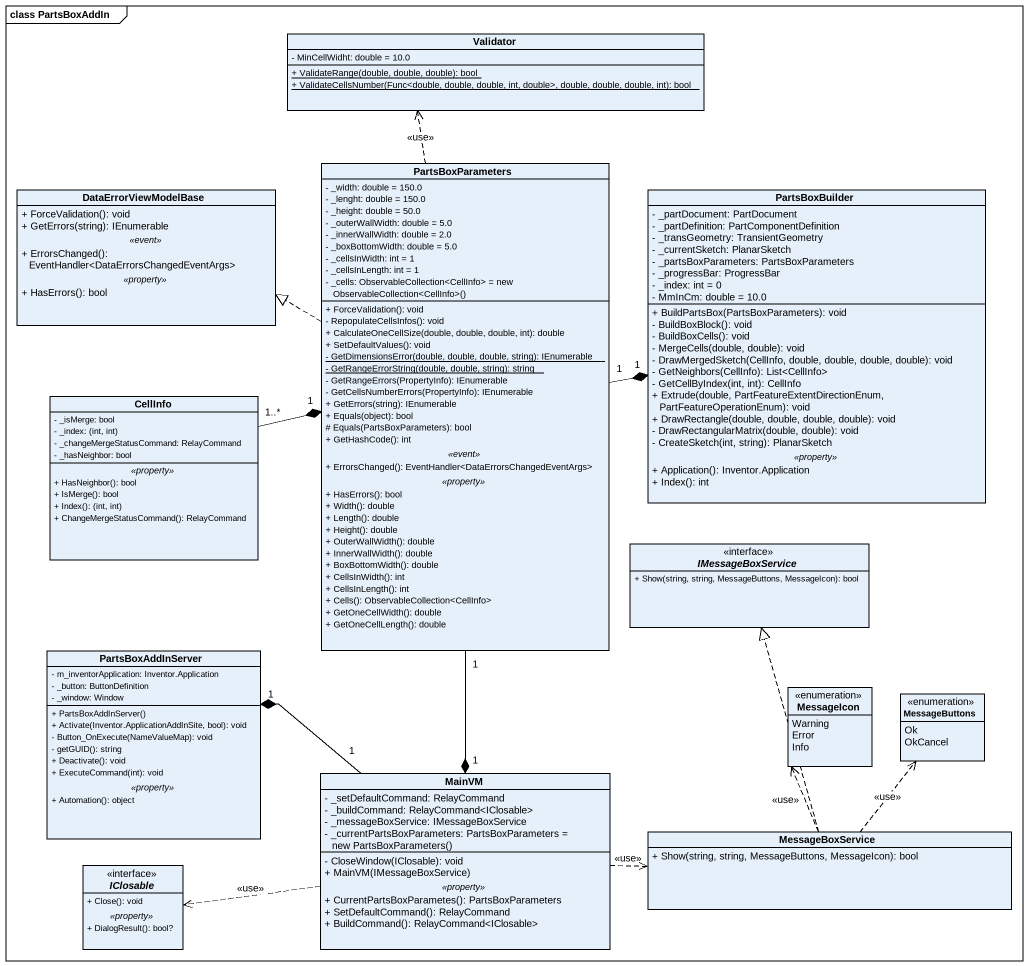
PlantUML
@startuml
mainframe class PartsBoxAddIn
hide circle
hide empty members
skinparam classAttributeIconSize 0
class Validator {
  - MinCellWidht: double = 10.0
  {static} + ValidateRange(double, double, double): bool
  {static} + ValidateCellsNumber(Func<double, double, double, int, double>, double, double, double, int): bool
}
class PartsBoxParameters {
  - _width: double = 150.0
  - _lenght: double = 150.0
  - _height: double = 50.0
  - _outerWallWidth: double = 5.0
  - _innerWallWidth: double = 2.0
  - _boxBottomWidth: double = 5.0
  - _cellsInWidth: int = 1
  - _cellsInLength: int = 1
  {field} - _cells: ObservableCollection<CellInfo> = new ObservableCollection<CellInfo>()
  --
  + ForceValidation(): void
  - RepopulateCellsInfos(): void
  + CalculateOneCellSize(double, double, double, int): double
  + SetDefaultValues(): void
  {static} - GetDimensionsError(double, double, double, string): IEnumerable
  {static} - GetRangeErrorString(double, double, string): string
  - GetRangeErrors(PropertyInfo): IEnumerable
  - GetCellsNumberErrors(PropertyInfo): IEnumerable
  + GetErrors(string): IEnumerable
  + Equals(object): bool
  # Equals(PartsBoxParameters): bool
  + GetHashCode(): int
  .. <<event>> ..
  + ErrorsChanged(): EventHandler<DataErrorsChangedEventArgs>
  .. <<property>> ..
  + HasErrors(): bool
  + Width(): double
  + Length(): double
  + Height(): double
  + OuterWallWidth(): double
  + InnerWallWidth(): double
  + BoxBottomWidth(): double
  + CellsInWidth(): int
  + CellsInLength(): int
  + Cells(): ObservableCollection<CellInfo>
  + GetOneCellWidth(): double
  + GetOneCellLength(): double
}
class DataErrorViewModelBase {
  + ForceValidation(): void
  + GetErrors(string): IEnumerable
  .. <<event>> ..
  + ErrorsChanged(): EventHandler<DataErrorsChangedEventArgs>
  .. <<property>> ..
  + HasErrors(): bool
}
class PartsBoxBuilder {
  - _partDocument: PartDocument
  - _partDefinition: PartComponentDefinition
  - _transGeometry: TransientGeometry
  - _currentSketch: PlanarSketch
  - _partsBoxParameters: PartsBoxParameters
  - _progressBar: ProgressBar
  - _index: int = 0
  - MmInCm: double = 10.0
  --
  + BuildPartsBox(PartsBoxParameters): void
  - BuildBoxBlock(): void
  - BuildBoxCells(): void
  - MergeCells(double, double): void
  - DrawMergedSketch(CellInfo, double, double, double, double): void
  - GetNeighbors(CellInfo): List<CellInfo>
  - GetCellByIndex(int, int): CellInfo
  + Extrude(double, PartFeatureExtentDirectionEnum, PartFeatureOperationEnum): void
  + DrawRectangle(double, double, double, double): void
  - DrawRectangularMatrix(double, double): void
  - CreateSketch(int, string): PlanarSketch
  .. <<property>> ..
  + Application(): Inventor.Application
  + Index(): int
}
class CellInfo {
  - _isMerge: bool
  {field} - _index: (int, int)
  - _changeMergeStatusCommand: RelayCommand
  - _hasNeighbor: bool
  .. <<property>> ..
  + HasNeighbor(): bool
  + IsMerge(): bool
  + Index(): (int, int)
  + ChangeMergeStatusCommand(): RelayCommand
}
interface IMessageBoxService {
  + Show(string, string, MessageButtons, MessageIcon): bool
}
class PartsBoxAddInServer {
  - m_inventorApplication: Inventor.Application
  - _button: ButtonDefinition
  - _window: Window
  --
  + PartsBoxAddInServer()
  + Activate(Inventor.ApplicationAddInSite, bool): void
  - Button_OnExecute(NameValueMap): void
  - getGUID(): string
  + Deactivate(): void
  + ExecuteCommand(int): void
  .. <<property>> ..
  + Automation(): object
}
enum MessageIcon {
  Warning
  Error
  Info
}
enum MessageButtons {
  Ok
  OkCancel
}
class MainVM {
  - _setDefaultCommand: RelayCommand
  - _buildCommand: RelayCommand<IClosable>
  - _messageBoxService: IMessageBoxService
  {field} - _currentPartsBoxParameters: PartsBoxParameters = new PartsBoxParameters()
  --
  - CloseWindow(IClosable): void
  + MainVM(IMessageBoxService)
  .. <<property>> ..
  + CurrentPartsBoxParametes(): PartsBoxParameters
  + SetDefaultCommand(): RelayCommand
  + BuildCommand(): RelayCommand<IClosable>
}
class MessageBoxService {
  + Show(string, string, MessageButtons, MessageIcon): bool
}
interface IClosable {
  + Close(): void
  .. <<property>> ..
  + DialogResult(): bool?
}
PartsBoxParameters .up.> Validator : <<use>>
PartsBoxParameters .left.|> DataErrorViewModelBase
PartsBoxParameters "1" -right-* "1" PartsBoxBuilder
PartsBoxParameters "1" --* "1" MainVM
CellInfo "1..*" -right-* "1" PartsBoxParameters
MainVM "1" -left-* "1" PartsBoxAddInServer
MainVM .right.> MessageBoxService : <<use>>
MainVM .left.> IClosable : <<use>>
MessageBoxService .up.|> IMessageBoxService
MessageBoxService .up.> MessageIcon : <<use>>
MessageBoxService .up.> MessageButtons : <<use>>
@enduml
